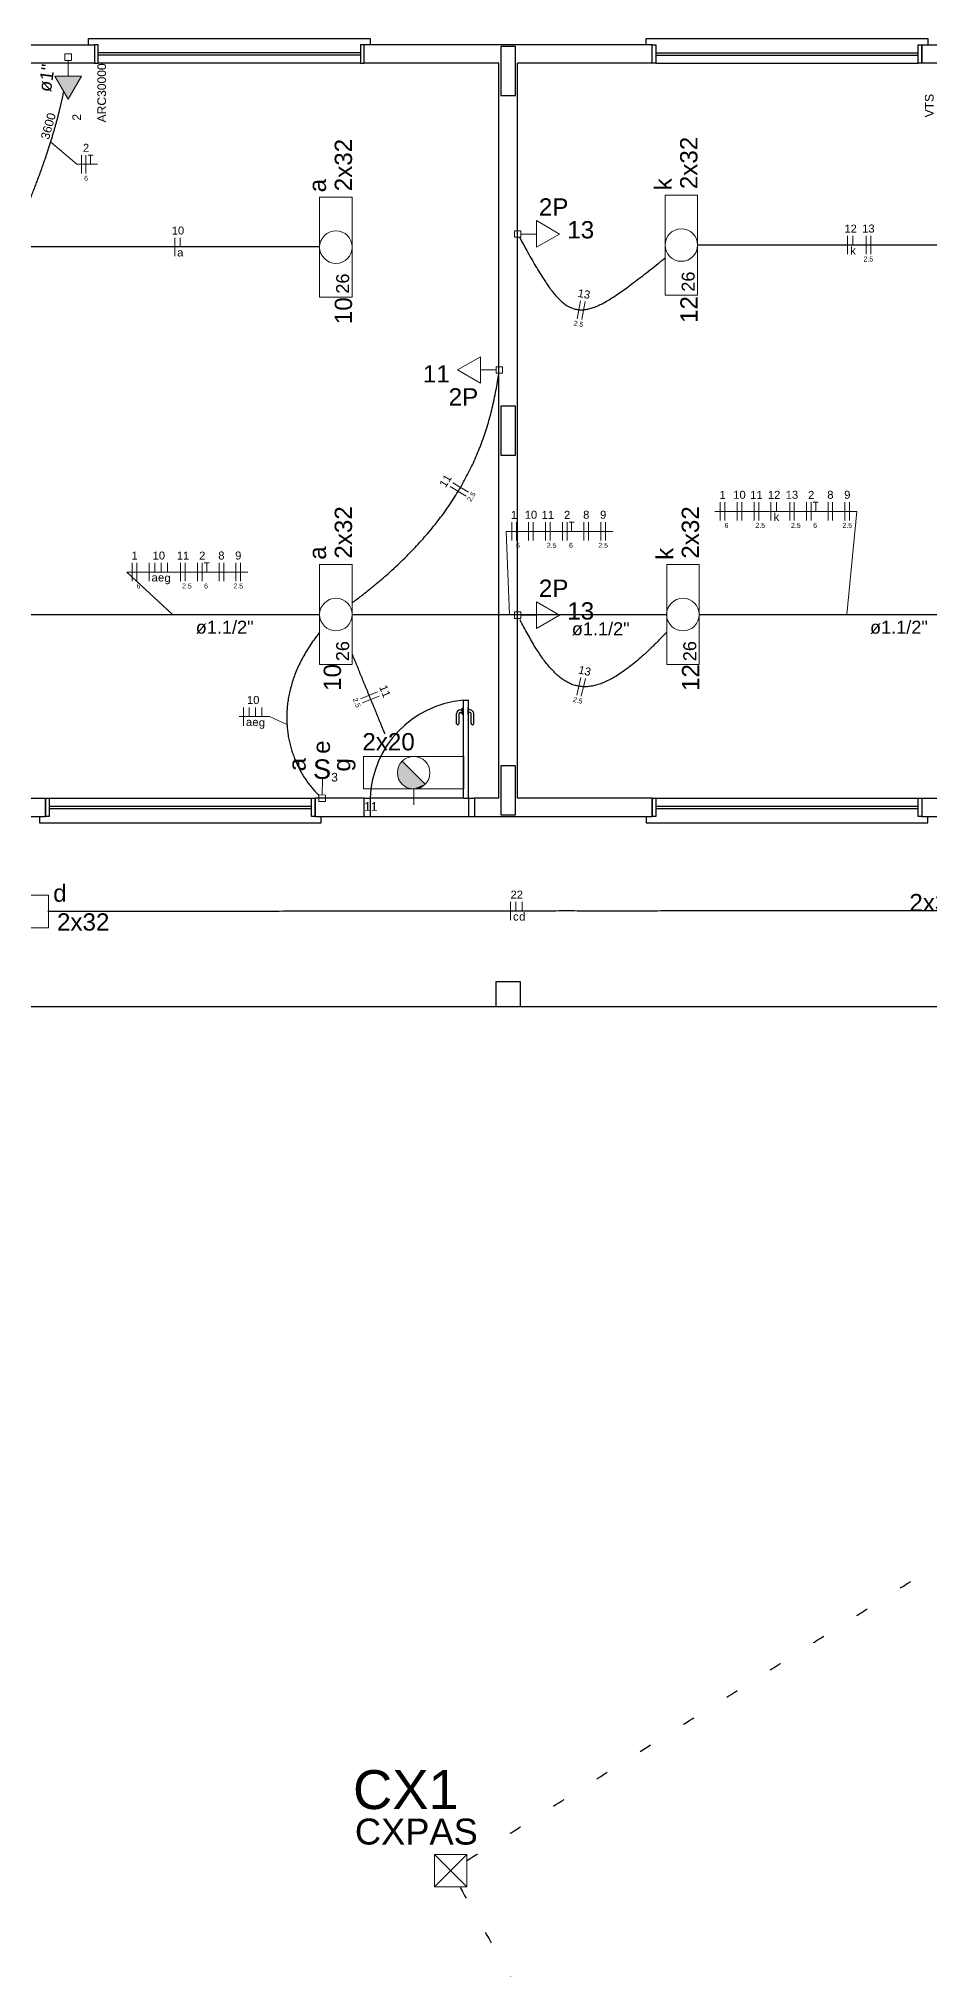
# Model space of a CAD drawing. Extents: x 175 to 700, y 53 to 250.
# Drawn here: x 355.29 to 362.56, y 201.4 to 217.16 of the extents above; entities that cross this region are included whole.
import ezdxf

# ---------------------------------------------------------------- set-up
doc = ezdxf.new("R2010")
doc.units = 0
doc.header["$LTSCALE"] = 2
doc.linetypes.add('DOT2', pattern=[3.175, 0, -3.175])
for name, color, linetype in [('A-PAREDE', 5, 'CONTINUOUS'), ('A-PISOS-NIVEL', 1, 'CONTINUOUS'), ('A-PORTA', 3, 'CONTINUOUS'), ('A-SOLEIRA', 1, 'CONTINUOUS'), ('AR-ESQ', 2, 'CONTINUOUS')]:
    doc.layers.add(name, color=color, linetype=linetype)
for name, color, linetype, lineweight in [('EL-Condutos', 4, 'CONTINUOUS', 30), ('EL-Fios', 9, 'CONTINUOUS', 20), ('EL-Textos condutos', 7, 'CONTINUOUS', 20), ('EL-Textos fios', 7, 'CONTINUOUS', 20), ('EL-Textos pontos', 5, 'CONTINUOUS', 20), ('P-SIMBOL', 5, 'CONTINUOUS', 20)]:
    doc.layers.add(name, color=color, linetype=linetype, lineweight=lineweight)
doc.styles.add('Arial', font='arial.ttf')

msp = doc.modelspace()

# ---------------------------------------------------------------- hatches: boundary and pattern name
at = {"layer": 'P-SIMBOL', "linetype": 'Continuous'}
for points in [[(355.425, 216.854), (355.534, 216.666), (355.642, 216.854)], [(358.258, 211.262), (358.249, 211.25), (358.244, 211.246), (358.241, 211.241), (358.235, 211.229), (358.232, 211.224), (358.23, 211.221), (358.229, 211.217), (358.228, 211.213), (358.225, 211.206), (358.225, 211.202), (358.223, 211.197), (358.222, 211.19), (358.221, 211.183), (358.22, 211.178), (358.22, 211.173), (358.22, 211.167), (358.22, 211.159), (358.221, 211.155), (358.221, 211.149), (358.222, 211.146), (358.222, 211.143), (358.223, 211.139), (358.224, 211.137), (358.225, 211.133), (358.226, 211.13), (358.227, 211.127), (358.228, 211.125), (358.228, 211.124), (358.229, 211.12), (358.23, 211.116), (358.231, 211.115), (358.232, 211.112), (358.233, 211.11), (358.234, 211.109), (358.235, 211.106), (358.238, 211.103), (358.24, 211.099), (358.241, 211.097), (358.243, 211.095), (358.244, 211.092), (358.245, 211.09), (358.248, 211.088), (358.249, 211.085), (358.252, 211.083), (358.255, 211.079), (358.258, 211.076), (358.26, 211.074), (358.262, 211.072), (358.266, 211.068), (358.269, 211.067), (358.271, 211.064), (358.274, 211.063), (358.276, 211.062), (358.279, 211.059), (358.281, 211.057), (358.286, 211.055), (358.288, 211.053), (358.291, 211.052), (358.294, 211.05), (358.295, 211.05), (358.297, 211.049), (358.298, 211.048), (358.305, 211.046), (358.308, 211.044), (358.31, 211.043), (358.312, 211.043), (358.313, 211.042), (358.315, 211.042), (358.317, 211.041), (358.318, 211.041), (358.321, 211.041), (358.324, 211.04), (358.328, 211.039), (358.33, 211.039), (358.333, 211.038), (358.352, 211.036)], [(358.445, 211.075), (358.258, 211.262), (358.352, 211.036)], [(358.445, 211.075), (358.441, 211.07), (358.437, 211.067), (358.431, 211.063), (358.424, 211.058), (358.422, 211.056), (358.419, 211.055), (358.417, 211.053), (358.414, 211.052), (358.406, 211.048), (358.402, 211.047), (358.395, 211.043), (358.39, 211.042), (358.385, 211.041), (358.376, 211.039), (358.372, 211.038), (358.368, 211.037), (358.352, 211.036)]]:
    msp.add_hatch(color=256, dxfattribs=at).paths.add_polyline_path(points)

# ---------------------------------------------------------------- linework, layer by layer
at = {"layer": 'A-PAREDE', "color": 251}
for p, q in [((360.298, 217.11), (357.948, 217.11)), ((357.948, 216.96), (357.948, 217.11)), ((360.298, 216.96), (360.298, 217.11)), ((359.048, 210.96), (359.048, 216.96)), ((359.198, 210.96), (359.198, 216.96)), ((360.298, 216.96), (359.198, 216.96)), ((354.348, 210.96), (355.348, 210.96)), ((355.348, 210.96), (355.348, 210.81)), ((357.548, 210.81), (357.548, 210.96)), ((359.048, 210.96), (358.842, 210.96)), ((358.848, 210.96), (358.848, 210.81)), ((359.048, 210.96), (358.848, 210.96)), ((360.298, 210.96), (359.198, 210.96)), ((360.298, 210.96), (360.298, 210.81)), ((362.498, 210.96), (363.498, 210.96)), ((362.498, 210.96), (362.498, 210.81)), ((354.348, 210.81), (355.348, 210.81)), ((358.842, 210.81), (360.298, 210.81)), ((362.498, 210.81), (363.498, 210.81))]:
    msp.add_line(p, q, dxfattribs=at)
for points in [[(355.748, 217.11), (355.748, 216.96), (354.348, 216.96), (354.348, 217.11)], [(359.063, 216.695), (359.183, 216.695), (359.183, 217.095), (359.063, 217.095)], [(363.898, 217.11), (363.898, 216.96), (362.498, 216.96), (362.498, 217.11)], [(359.063, 213.76), (359.183, 213.76), (359.183, 214.16), (359.063, 214.16)], [(359.063, 210.825), (359.183, 210.825), (359.183, 211.225), (359.063, 211.225)], [(357.948, 210.96), (357.548, 210.96), (357.548, 210.81), (357.948, 210.81)], [(359.223, 209.46), (359.023, 209.46), (359.023, 209.26), (359.223, 209.26)]]:
    msp.add_lwpolyline(points, close=True, dxfattribs=at)
msp.add_lwpolyline([(359.048, 210.96), (359.048, 210.96), (359.048, 216.96), (357.948, 216.96)], dxfattribs=at)
at = {"layer": 'A-PISOS-NIVEL', "color": 251}
msp.add_line((344.513, 209.26), (369.748, 209.26), dxfattribs=at)
at = {"layer": 'A-PORTA', "color": 251}
for p, q in [((358.732, 211.68), (358.747, 211.68)), ((358.732, 211.66), (358.747, 211.66)), ((358.747, 211.645), (358.747, 211.695)), ((358.747, 211.695), (358.752, 211.695)), ((358.797, 211.695), (358.792, 211.695)), ((358.797, 211.645), (358.797, 211.695)), ((358.812, 211.68), (358.797, 211.68)), ((358.812, 211.66), (358.797, 211.66)), ((358.702, 211.57), (358.702, 211.65)), ((358.722, 211.57), (358.722, 211.65)), ((358.747, 211.645), (358.752, 211.645)), ((358.797, 211.645), (358.792, 211.645)), ((358.822, 211.57), (358.822, 211.65)), ((358.842, 211.57), (358.842, 211.65))]:
    msp.add_line(p, q, dxfattribs=at)
for centre, radius, start, end in [((358.827, 210.933), 0.83, 94.7788, 178.1499), ((358.732, 211.65), 0.03, 90, 180), ((358.732, 211.65), 0.01, 90, 180), ((358.812, 211.65), 0.03, 0, 90), ((358.812, 211.65), 0.01, 0, 90), ((358.712, 211.57), 0.01, 180, 0), ((358.832, 211.57), 0.01, 180, 0)]:
    msp.add_arc(centre, radius, start, end, dxfattribs=at)
at = {"layer": 'A-SOLEIRA', "color": 251}
for p, q in [((358.758, 210.96), (357.998, 210.96)), ((357.998, 210.81), (358.798, 210.81))]:
    msp.add_line(p, q, dxfattribs=at)
at = {"layer": 'AR-ESQ', "color": 251}
for p, q in [((357.918, 217.045), (355.778, 217.045)), ((357.918, 217.025), (355.778, 217.025)), ((360.328, 217.045), (362.468, 217.045)), ((360.328, 217.025), (362.468, 217.025)), ((357.918, 216.96), (355.778, 216.96)), ((360.328, 216.96), (362.468, 216.96)), ((358.758, 210.96), (358.758, 211.76)), ((358.758, 211.76), (358.798, 211.76)), ((358.798, 210.96), (358.798, 211.76)), ((355.378, 210.96), (357.518, 210.96)), ((355.378, 210.895), (357.518, 210.895)), ((355.378, 210.875), (357.518, 210.875)), ((357.948, 210.96), (357.998, 210.96)), ((357.998, 210.96), (357.998, 210.81)), ((358.758, 210.96), (358.798, 210.96)), ((358.798, 210.96), (358.798, 210.81)), ((358.798, 210.96), (358.848, 210.96)), ((360.328, 210.96), (362.468, 210.96)), ((360.328, 210.895), (362.468, 210.895)), ((360.328, 210.875), (362.468, 210.875)), ((357.948, 210.81), (357.998, 210.81)), ((358.798, 210.81), (358.848, 210.81))]:
    msp.add_line(p, q, dxfattribs=at)
for points in [[(355.698, 217.11), (355.698, 217.16), (357.998, 217.16), (357.998, 217.11)], [(360.248, 217.11), (360.248, 217.16), (362.548, 217.16), (362.548, 217.11)], [(355.298, 210.81), (355.298, 210.76), (357.598, 210.76), (357.598, 210.81)], [(360.248, 210.81), (360.248, 210.76), (362.548, 210.76), (362.548, 210.81)]]:
    msp.add_lwpolyline(points, dxfattribs=at)
for points in [[(355.778, 217.11), (355.748, 217.11), (355.748, 216.96), (355.778, 216.96)], [(357.948, 217.11), (357.918, 217.11), (357.918, 216.96), (357.948, 216.96)], [(360.298, 217.11), (360.328, 217.11), (360.328, 216.96), (360.298, 216.96)], [(362.468, 217.11), (362.498, 217.11), (362.498, 216.96), (362.468, 216.96)], [(355.348, 210.96), (355.378, 210.96), (355.378, 210.81), (355.348, 210.81)], [(357.518, 210.96), (357.548, 210.96), (357.548, 210.81), (357.518, 210.81)], [(360.298, 210.96), (360.328, 210.96), (360.328, 210.81), (360.298, 210.81)], [(362.468, 210.96), (362.498, 210.96), (362.498, 210.81), (362.468, 210.81)]]:
    msp.add_lwpolyline(points, close=True, dxfattribs=at)
at = {"layer": 'EL-Condutos', "linetype": 'Continuous'}
for points in [[(355.183, 215.755), (355.202, 215.798), (355.219, 215.841), (355.236, 215.883), (355.252, 215.925), (355.268, 215.965), (355.283, 216.005), (355.298, 216.044), (355.312, 216.082), (355.325, 216.12), (355.338, 216.157), (355.351, 216.193), (355.362, 216.228), (355.374, 216.262), (355.384, 216.296), (355.395, 216.329), (355.404, 216.361), (355.414, 216.393), (355.423, 216.423), (355.431, 216.453), (355.439, 216.482), (355.447, 216.51), (355.454, 216.538), (355.46, 216.565), (355.467, 216.59), (355.473, 216.616), (355.478, 216.64), (355.484, 216.664), (355.489, 216.687), (355.493, 216.709), (355.497, 216.73)], [(357.584, 215.459), (357.472, 215.459), (357.366, 215.459), (357.267, 215.459), (357.173, 215.459), (357.085, 215.459), (357.001, 215.459), (356.922, 215.459), (356.846, 215.459), (356.774, 215.459), (356.705, 215.459), (356.638, 215.459), (356.573, 215.459), (356.509, 215.459), (356.447, 215.459), (356.384, 215.459), (356.322, 215.459), (356.26, 215.459), (356.196, 215.459), (356.131, 215.459), (356.064, 215.459), (355.995, 215.459), (355.923, 215.459), (355.847, 215.459), (355.768, 215.459), (355.684, 215.459), (355.596, 215.459), (355.502, 215.459), (355.402, 215.459), (355.297, 215.459), (355.184, 215.459)], [(359.215, 215.539), (359.256, 215.465), (359.294, 215.396), (359.33, 215.332), (359.365, 215.273), (359.398, 215.22), (359.429, 215.171), (359.46, 215.127), (359.489, 215.088), (359.518, 215.054), (359.547, 215.025), (359.575, 215), (359.604, 214.98), (359.633, 214.965), (359.662, 214.954), (359.692, 214.948), (359.724, 214.947), (359.756, 214.949), (359.79, 214.957), (359.826, 214.968), (359.864, 214.984), (359.904, 215.004), (359.947, 215.029), (359.992, 215.057), (360.04, 215.09), (360.092, 215.127), (360.146, 215.168), (360.205, 215.212), (360.267, 215.261), (360.334, 215.314), (360.405, 215.37)], [(363.074, 215.475), (362.962, 215.475), (362.856, 215.475), (362.756, 215.475), (362.662, 215.475), (362.574, 215.475), (362.49, 215.475), (362.41, 215.475), (362.335, 215.475), (362.262, 215.475), (362.193, 215.475), (362.126, 215.475), (362.061, 215.475), (361.997, 215.475), (361.934, 215.475), (361.872, 215.475), (361.81, 215.475), (361.747, 215.475), (361.683, 215.475), (361.618, 215.475), (361.551, 215.475), (361.482, 215.475), (361.409, 215.475), (361.334, 215.475), (361.254, 215.475), (361.17, 215.475), (361.082, 215.475), (360.988, 215.475), (360.888, 215.475), (360.782, 215.475), (360.67, 215.475)], [(357.85, 212.555), (357.923, 212.61), (357.993, 212.666), (358.061, 212.722), (358.127, 212.778), (358.189, 212.834), (358.25, 212.891), (358.307, 212.948), (358.363, 213.005), (358.416, 213.063), (358.467, 213.121), (358.515, 213.179), (358.561, 213.238), (358.605, 213.297), (358.647, 213.357), (358.686, 213.418), (358.724, 213.479), (358.759, 213.541), (358.792, 213.603), (358.824, 213.666), (358.853, 213.73), (358.88, 213.794), (358.906, 213.859), (358.929, 213.925), (358.951, 213.992), (358.971, 214.06), (358.989, 214.129), (359.005, 214.198), (359.02, 214.269), (359.033, 214.34), (359.045, 214.413)], [(355.184, 212.459), (355.297, 212.459), (355.402, 212.459), (355.502, 212.459), (355.596, 212.459), (355.684, 212.459), (355.768, 212.459), (355.847, 212.459), (355.923, 212.459), (355.995, 212.459), (356.064, 212.459), (356.131, 212.459), (356.196, 212.459), (356.26, 212.459), (356.322, 212.459), (356.384, 212.459), (356.447, 212.459), (356.509, 212.459), (356.573, 212.459), (356.638, 212.459), (356.705, 212.459), (356.774, 212.459), (356.846, 212.459), (356.922, 212.459), (357.001, 212.459), (357.085, 212.459), (357.173, 212.459), (357.267, 212.459), (357.366, 212.459), (357.472, 212.459), (357.584, 212.459)], [(357.85, 212.459), (357.97, 212.459), (358.082, 212.459), (358.189, 212.459), (358.289, 212.459), (358.383, 212.459), (358.473, 212.459), (358.558, 212.459), (358.639, 212.459), (358.716, 212.459), (358.79, 212.459), (358.862, 212.459), (358.932, 212.459), (359, 212.459), (359.067, 212.459), (359.134, 212.459), (359.2, 212.459), (359.267, 212.459), (359.335, 212.459), (359.405, 212.459), (359.477, 212.459), (359.551, 212.459), (359.628, 212.459), (359.709, 212.459), (359.794, 212.459), (359.884, 212.459), (359.978, 212.459), (360.078, 212.459), (360.185, 212.459), (360.297, 212.459), (360.417, 212.459)], [(360.683, 212.459), (360.795, 212.459), (360.901, 212.459), (361.001, 212.459), (361.095, 212.459), (361.183, 212.459), (361.267, 212.459), (361.347, 212.459), (361.422, 212.459), (361.495, 212.459), (361.564, 212.459), (361.631, 212.459), (361.696, 212.459), (361.76, 212.459), (361.823, 212.459), (361.885, 212.459), (361.947, 212.459), (362.01, 212.459), (362.074, 212.459), (362.139, 212.459), (362.206, 212.459), (362.275, 212.459), (362.348, 212.459), (362.423, 212.459), (362.503, 212.459), (362.587, 212.459), (362.675, 212.459), (362.769, 212.459), (362.869, 212.459), (362.975, 212.459), (363.087, 212.459)], [(357.585, 212.314), (357.546, 212.263), (357.51, 212.212), (357.478, 212.161), (357.448, 212.11), (357.422, 212.059), (357.399, 212.009), (357.379, 211.958), (357.362, 211.908), (357.348, 211.858), (357.336, 211.808), (357.327, 211.759), (357.321, 211.71), (357.318, 211.662), (357.317, 211.614), (357.318, 211.567), (357.322, 211.521), (357.327, 211.476), (357.336, 211.431), (357.346, 211.387), (357.358, 211.345), (357.373, 211.303), (357.389, 211.262), (357.407, 211.223), (357.427, 211.185), (357.448, 211.147), (357.472, 211.112), (357.496, 211.077), (357.523, 211.045), (357.55, 211.013), (357.579, 210.983)], [(360.417, 212.315), (360.353, 212.249), (360.292, 212.189), (360.234, 212.134), (360.178, 212.085), (360.124, 212.041), (360.073, 212.003), (360.024, 211.969), (359.977, 211.94), (359.932, 211.917), (359.888, 211.898), (359.847, 211.884), (359.807, 211.875), (359.768, 211.87), (359.731, 211.87), (359.695, 211.875), (359.66, 211.883), (359.626, 211.896), (359.593, 211.914), (359.56, 211.935), (359.528, 211.96), (359.497, 211.99), (359.466, 212.023), (359.436, 212.06), (359.405, 212.1), (359.375, 212.145), (359.344, 212.192), (359.314, 212.244), (359.283, 212.298), (359.251, 212.356), (359.22, 212.417)], [(357.85, 212.135), (357.859, 212.112), (357.869, 212.088), (357.879, 212.065), (357.888, 212.042), (357.898, 212.019), (357.907, 211.996), (357.916, 211.973), (357.926, 211.95), (357.935, 211.927), (357.944, 211.905), (357.953, 211.882), (357.962, 211.86), (357.972, 211.838), (357.981, 211.815), (357.99, 211.794), (357.998, 211.772), (358.007, 211.75), (358.016, 211.729), (358.025, 211.707), (358.034, 211.686), (358.042, 211.665), (358.051, 211.644), (358.059, 211.624), (358.067, 211.603), (358.076, 211.583), (358.084, 211.563), (358.092, 211.543), (358.1, 211.523), (358.108, 211.504), (358.116, 211.484)], [(362.878, 210.042), (362.526, 210.041), (362.195, 210.041), (361.883, 210.041), (361.59, 210.041), (361.313, 210.04), (361.051, 210.04), (360.803, 210.04), (360.566, 210.04), (360.34, 210.039), (360.124, 210.039), (359.914, 210.039), (359.711, 210.039), (359.512, 210.039), (359.316, 210.038), (359.122, 210.038), (358.928, 210.038), (358.732, 210.038), (358.533, 210.038), (358.33, 210.037), (358.121, 210.037), (357.904, 210.037), (357.678, 210.037), (357.442, 210.037), (357.193, 210.036), (356.931, 210.036), (356.654, 210.036), (356.361, 210.036), (356.049, 210.035), (355.718, 210.035), (355.366, 210.035)]]:
    msp.add_spline(points, degree=3, dxfattribs=at)
at = {"layer": 'EL-Condutos', "linetype": 'DOT2', "ltscale": 0.05}
for points in [[(358.787, 202.289), (359.198, 202.548), (359.584, 202.79), (359.946, 203.018), (360.286, 203.232), (360.605, 203.433), (360.906, 203.622), (361.191, 203.801), (361.461, 203.97), (361.717, 204.132), (361.963, 204.286), (362.199, 204.435), (362.428, 204.579), (362.651, 204.719), (362.87, 204.857), (363.088, 204.993), (363.305, 205.13), (363.523, 205.267), (363.745, 205.407), (363.972, 205.55), (364.207, 205.697), (364.45, 205.85), (364.704, 206.01), (364.97, 206.177), (365.251, 206.354), (365.548, 206.54), (365.863, 206.739), (366.198, 206.949), (366.554, 207.173), (366.934, 207.412), (367.339, 207.667)], [(358.731, 202.069), (359.021, 201.551), (359.293, 201.065), (359.547, 200.611), (359.786, 200.184), (360.01, 199.783), (360.221, 199.406), (360.42, 199.05), (360.609, 198.713), (360.788, 198.392), (360.96, 198.085), (361.125, 197.79), (361.285, 197.503), (361.442, 197.224), (361.595, 196.949), (361.748, 196.677), (361.901, 196.404), (362.055, 196.128), (362.212, 195.847), (362.373, 195.559), (362.54, 195.261), (362.714, 194.951), (362.895, 194.626), (363.087, 194.284), (363.289, 193.923), (363.503, 193.54), (363.731, 193.133), (363.973, 192.699), (364.232, 192.237), (364.508, 191.743), (364.803, 191.216)]]:
    msp.add_spline(points, degree=3, dxfattribs=at)
at = {"layer": 'EL-Fios'}
for p, q in [((355.641, 216.059), (355.641, 216.209)), ((355.678, 216.059), (355.678, 216.209)), ((355.696, 216.209), (355.736, 216.209)), ((355.716, 216.134), (355.716, 216.209)), ((356.403, 215.384), (356.403, 215.534)), ((356.448, 215.459), (356.448, 215.534)), ((361.891, 215.4), (361.891, 215.55)), ((361.936, 215.475), (361.936, 215.55)), ((362.043, 215.4), (362.043, 215.55)), ((362.081, 215.4), (362.081, 215.55)), ((359.686, 214.873), (359.713, 215.02)), ((359.723, 214.866), (359.75, 215.014)), ((358.779, 213.425), (358.651, 213.503)), ((358.799, 213.457), (358.671, 213.535)), ((360.853, 213.226), (360.853, 213.376)), ((360.891, 213.226), (360.891, 213.376)), ((360.991, 213.226), (360.991, 213.376)), ((361.029, 213.226), (361.029, 213.376)), ((361.129, 213.226), (361.129, 213.376)), ((361.167, 213.226), (361.167, 213.376)), ((361.267, 213.226), (361.267, 213.376)), ((361.312, 213.301), (361.312, 213.376)), ((361.42, 213.226), (361.42, 213.376)), ((361.457, 213.226), (361.457, 213.376)), ((361.557, 213.226), (361.557, 213.376)), ((361.595, 213.226), (361.595, 213.376)), ((361.612, 213.376), (361.652, 213.376)), ((361.632, 213.301), (361.632, 213.376)), ((361.733, 213.226), (361.733, 213.376)), ((361.77, 213.226), (361.77, 213.376)), ((361.871, 213.226), (361.871, 213.376)), ((361.908, 213.226), (361.908, 213.376)), ((359.152, 213.063), (359.152, 213.213)), ((359.19, 213.063), (359.19, 213.213)), ((359.29, 213.063), (359.29, 213.213)), ((359.328, 213.063), (359.328, 213.213)), ((359.428, 213.063), (359.428, 213.213)), ((359.466, 213.063), (359.466, 213.213)), ((359.566, 213.063), (359.566, 213.213)), ((359.603, 213.063), (359.603, 213.213)), ((359.621, 213.213), (359.661, 213.213)), ((359.641, 213.138), (359.641, 213.213)), ((359.741, 213.063), (359.741, 213.213)), ((359.779, 213.063), (359.779, 213.213)), ((359.879, 213.063), (359.879, 213.213)), ((359.917, 213.063), (359.917, 213.213)), ((356.056, 212.731), (356.056, 212.881)), ((356.094, 212.731), (356.094, 212.881)), ((356.194, 212.731), (356.194, 212.881)), ((356.239, 212.806), (356.239, 212.881)), ((356.291, 212.806), (356.291, 212.881)), ((356.343, 212.806), (356.343, 212.881)), ((356.451, 212.731), (356.451, 212.881)), ((356.489, 212.731), (356.489, 212.881)), ((356.589, 212.731), (356.589, 212.881)), ((356.627, 212.731), (356.627, 212.881)), ((356.644, 212.881), (356.684, 212.881)), ((356.664, 212.806), (356.664, 212.881)), ((356.764, 212.731), (356.764, 212.881)), ((356.802, 212.731), (356.802, 212.881)), ((356.902, 212.731), (356.902, 212.881)), ((356.94, 212.731), (356.94, 212.881)), ((357.918, 211.771), (358.056, 211.828)), ((359.682, 211.8), (359.716, 211.946)), ((359.718, 211.792), (359.753, 211.938)), ((356.964, 211.551), (356.964, 211.701)), ((357.009, 211.626), (357.009, 211.701)), ((357.061, 211.626), (357.061, 211.701)), ((357.114, 211.626), (357.114, 211.701)), ((357.932, 211.737), (358.071, 211.794)), ((359.141, 209.963), (359.141, 210.113)), ((359.186, 210.038), (359.186, 210.113)), ((359.238, 210.038), (359.238, 210.113))]:
    msp.add_line(p, q, dxfattribs=at)
at = {"layer": 'EL-Textos fios'}
for p, q in [((355.391, 216.316), (355.603, 216.134)), ((355.603, 216.134), (355.773, 216.134)), ((361.968, 213.301), (360.809, 213.301)), ((361.885, 212.459), (361.968, 213.301)), ((359.134, 212.459), (359.108, 213.138)), ((359.108, 213.138), (359.976, 213.138)), ((356.384, 212.459), (356.012, 212.806)), ((356.012, 212.806), (356.999, 212.806)), ((357.177, 211.626), (356.927, 211.626)), ((357.318, 211.562), (357.177, 211.626))]:
    msp.add_line(p, q, dxfattribs=at)
at = {"layer": 'P-SIMBOL'}
for p, q in [((355.507, 217.035), (355.56, 217.035)), ((355.507, 216.982), (355.507, 217.035)), ((355.56, 217.035), (355.56, 216.982)), ((355.56, 216.982), (355.507, 216.982)), ((355.534, 216.854), (355.534, 216.982)), ((355.425, 216.854), (355.642, 216.854)), ((355.534, 216.666), (355.425, 216.854)), ((355.642, 216.854), (355.534, 216.666)), ((357.585, 215.05), (357.585, 215.867)), ((357.585, 215.867), (357.85, 215.867)), ((357.85, 215.05), (357.85, 215.867)), ((360.404, 215.067), (360.404, 215.883)), ((360.404, 215.883), (360.669, 215.883)), ((360.669, 215.067), (360.669, 215.883)), ((359.355, 215.674), (359.543, 215.565)), ((359.355, 215.457), (359.355, 215.674)), ((359.174, 215.539), (359.174, 215.592)), ((359.174, 215.592), (359.227, 215.592)), ((359.227, 215.539), (359.174, 215.539)), ((359.227, 215.592), (359.227, 215.539)), ((359.355, 215.565), (359.227, 215.565)), ((359.543, 215.565), (359.355, 215.457)), ((357.585, 215.05), (357.85, 215.05)), ((360.404, 215.067), (360.669, 215.067)), ((358.709, 214.455), (358.896, 214.563)), ((358.896, 214.563), (358.896, 214.347)), ((358.896, 214.347), (358.709, 214.455)), ((358.896, 214.455), (359.024, 214.455)), ((359.024, 214.428), (359.024, 214.481)), ((359.024, 214.481), (359.077, 214.481)), ((359.077, 214.428), (359.024, 214.428)), ((359.077, 214.481), (359.077, 214.428)), ((357.585, 212.051), (357.585, 212.867)), ((357.585, 212.867), (357.85, 212.867)), ((357.85, 212.051), (357.85, 212.867)), ((360.417, 212.051), (360.417, 212.867)), ((360.417, 212.867), (360.682, 212.867)), ((360.682, 212.051), (360.682, 212.867)), ((359.174, 212.427), (359.174, 212.48)), ((359.174, 212.48), (359.227, 212.48)), ((359.227, 212.48), (359.227, 212.427)), ((359.355, 212.454), (359.227, 212.454)), ((359.355, 212.562), (359.543, 212.454)), ((359.355, 212.345), (359.355, 212.562)), ((359.543, 212.454), (359.355, 212.345)), ((359.227, 212.427), (359.174, 212.427)), ((357.585, 212.051), (357.85, 212.051)), ((360.417, 212.051), (360.682, 212.051)), ((357.944, 211.036), (357.944, 211.301)), ((358.76, 211.301), (357.944, 211.301)), ((358.445, 211.075), (358.258, 211.262)), ((358.76, 211.036), (358.76, 211.301)), ((357.607, 211.114), (357.605, 210.986)), ((358.76, 211.036), (357.944, 211.036)), ((358.352, 210.907), (358.352, 211.036)), ((357.579, 210.986), (357.632, 210.985)), ((357.579, 210.933), (357.579, 210.986)), ((357.632, 210.932), (357.579, 210.933)), ((357.632, 210.985), (357.632, 210.932)), ((354.556, 210.167), (355.372, 210.167)), ((355.372, 210.167), (355.372, 209.902)), ((354.556, 209.902), (355.372, 209.902)), ((358.522, 202.338), (358.787, 202.338)), ((358.522, 202.338), (358.522, 202.073)), ((358.522, 202.338), (358.787, 202.073)), ((358.787, 202.338), (358.522, 202.073)), ((358.787, 202.338), (358.787, 202.073)), ((358.522, 202.073), (358.787, 202.073))]:
    msp.add_line(p, q, dxfattribs=at)
for centre in [(360.536, 215.475), (357.718, 215.458), (357.718, 212.459), (360.549, 212.459), (358.352, 211.168)]:
    msp.add_circle(centre, 0.133, dxfattribs=at)

# ---------------------------------------------------------------- texts
at = {"layer": 'EL-Textos condutos', "insert": (355.411, 216.831), "char_height": 0.1059, "width": 0.38124, "attachment_point": 8, "rotation": 82.0132, "line_spacing_factor": 0.798, "style": 'Arial'}
msp.add_mtext('ø1"', dxfattribs=at)
at = {"layer": 'EL-Textos condutos', "char_height": 0.1059, "width": 0.88956, "attachment_point": 8, "line_spacing_factor": 0.798, "style": 'Arial'}
for insert in [(356.81, 212.3), (359.878, 212.287), (362.311, 212.3)]:
    msp.add_mtext('ø1.1/2"', dxfattribs=dict(at, insert=insert))
at = {"layer": 'EL-Textos fios', "attachment_point": 8, "line_spacing_factor": 0.798, "style": 'Arial'}
for s, insert, char_height, width in [('2', (355.679, 216.236), 0.0653, 0.07837), ('6', (355.679, 215.999), 0.0406, 0.04871), ('10', (356.429, 215.56), 0.0653, 0.15673), ('12', (361.917, 215.576), 0.0653, 0.15673), ('13', (362.062, 215.576), 0.0653, 0.15673), ('k', (361.936, 215.397), 0.0653, 0.07837), ('a', (356.448, 215.381), 0.0653, 0.07837), ('2.5', (362.062, 215.34), 0.0406, 0.14614), ('1', (360.872, 213.403), 0.0653, 0.07837), ('10', (361.01, 213.403), 0.0653, 0.15673), ('11', (361.148, 213.403), 0.0653, 0.15673), ('12', (361.293, 213.403), 0.0653, 0.15673), ('13', (361.438, 213.403), 0.0653, 0.15673), ('2', (361.595, 213.403), 0.0653, 0.07837), ('8', (361.752, 213.403), 0.0653, 0.07837), ('9', (361.89, 213.403), 0.0653, 0.07837), ('1', (359.171, 213.24), 0.0653, 0.07837), ('10', (359.309, 213.24), 0.0653, 0.15673), ('11', (359.447, 213.24), 0.0653, 0.15673), ('2', (359.604, 213.24), 0.0653, 0.07837), ('8', (359.76, 213.24), 0.0653, 0.07837), ('9', (359.898, 213.24), 0.0653, 0.07837), ('k', (361.312, 213.223), 0.0653, 0.07837), ('6', (360.904, 213.166), 0.0406, 0.04871), ('2.5', (361.179, 213.166), 0.0406, 0.14614), ('2.5', (361.47, 213.166), 0.0406, 0.14614), ('6', (361.627, 213.166), 0.0406, 0.04871), ('2.5', (361.89, 213.166), 0.0406, 0.14614), ('1', (356.075, 212.907), 0.0653, 0.07837), ('10', (356.273, 212.907), 0.0653, 0.15673), ('11', (356.47, 212.907), 0.0653, 0.15673), ('2', (356.627, 212.907), 0.0653, 0.07837), ('8', (356.783, 212.907), 0.0653, 0.07837), ('9', (356.921, 212.907), 0.0653, 0.07837), ('6', (359.203, 213.003), 0.0406, 0.04871), ('2.5', (359.478, 213.003), 0.0406, 0.14614), ('6', (359.635, 213.003), 0.0406, 0.04871), ('2.5', (359.898, 213.003), 0.0406, 0.14614), ('a', (356.239, 212.728), 0.0653, 0.07837), ('e', (356.291, 212.728), 0.0653, 0.07837), ('g', (356.344, 212.706), 0.0653, 0.07837), ('6', (356.107, 212.671), 0.0406, 0.04871), ('2.5', (356.502, 212.671), 0.0406, 0.14614), ('6', (356.658, 212.671), 0.0406, 0.04871), ('2.5', (356.921, 212.671), 0.0406, 0.14614), ('10', (357.043, 211.728), 0.0653, 0.15673), ('a', (357.009, 211.548), 0.0653, 0.07837), ('e', (357.061, 211.548), 0.0653, 0.07837), ('g', (357.114, 211.526), 0.0653, 0.07837), ('22', (359.193, 210.14), 0.0653, 0.15673), ('c', (359.186, 209.96), 0.0653, 0.07837), ('d', (359.238, 209.96), 0.0653, 0.07837)]:
    msp.add_mtext(s, dxfattribs=dict(at, insert=insert, char_height=char_height, width=width))
for s, insert, char_height, width, rotation in [('13', (359.736, 215.043), 0.0653, 0.15673, 349.6246), ('2.5', (359.693, 214.811), 0.0406, 0.14614, 349.6246), ('11', (358.639, 213.533), 0.0653, 0.15673, 58.5047), ('2.5', (358.84, 213.41), 0.0406, 0.14614, 58.5047), ('13', (359.74, 211.967), 0.0653, 0.15673, 346.777), ('11', (358.088, 211.821), 0.0653, 0.15673, 292.2314), ('2.5', (357.869, 211.732), 0.0406, 0.14614, 292.2314), ('2.5', (359.686, 211.738), 0.0406, 0.14614, 346.777)]:
    msp.add_mtext(s, dxfattribs=dict(at, insert=insert, char_height=char_height, width=width, rotation=rotation))
at = {"layer": 'EL-Textos pontos', "line_spacing_factor": 0.798, "style": 'Arial'}
for s, insert, char_height, width, attachment_point, rotation in [('ARC30000', (355.843, 216.717), 0.0706, 0.67776, 8, 90.0002), ('VTS', (362.595, 216.613), 0.0706, 0.25416, 8, 90.0002), ('3600', (355.406, 216.436), 0.0706, 0.33888, 8, 74.3155), ('2', (355.638, 216.518), 0.0706, 0.08472, 8, 90.0002), ('2x32', (357.851, 215.914), 0.1412, 0.67776, 7, 90.0002), ('2x32', (360.669, 215.931), 0.1412, 0.67776, 7, 90.0002), ('a', (357.639, 215.905), 0.141, 0.16944, 7, 90.0002), ('k', (360.458, 215.922), 0.141, 0.16944, 7, 90.0002), ('10', (357.851, 214.829), 0.1412, 0.33888, 7, 90.0002), ('12', (360.669, 214.839), 0.1412, 0.33888, 7, 90.0002), ('2x32', (357.851, 212.915), 0.1412, 0.67776, 7, 90.0002), ('2x32', (360.682, 212.915), 0.1412, 0.67776, 7, 90.0002), ('a', (357.639, 212.906), 0.141, 0.16944, 7, 90.0002), ('k', (360.471, 212.905), 0.141, 0.16944, 7, 90.0002), ('10', (357.761, 211.836), 0.1412, 0.33888, 7, 90.0002), ('12', (360.682, 211.835), 0.1412, 0.33888, 7, 90.0002), ('e', (357.671, 211.376), 0.141, 0.16944, 8, 89.5189), ('a', (357.473, 211.234), 0.141, 0.16944, 8, 89.5189), ('g', (357.878, 211.231), 0.141, 0.16944, 8, 89.5189)]:
    msp.add_mtext(s, dxfattribs=dict(at, insert=insert, char_height=char_height, width=width, attachment_point=attachment_point, rotation=rotation))
for s, insert, char_height, width, attachment_point in [('2P', (359.494, 215.715), 0.1412, 0.33888, 8), ('13', (359.715, 215.527), 0.1412, 0.33888, 8), ('11', (358.537, 214.353), 0.1412, 0.33888, 8), ('2P', (358.758, 214.165), 0.1412, 0.33888, 8), ('2P', (359.494, 212.603), 0.1412, 0.33888, 8), ('13', (359.715, 212.416), 0.1412, 0.33888, 8), ('11', (358.057, 210.857), 0.0706, 0.16944, 9), ('d', (355.411, 210.113), 0.141, 0.16944, 7), ('2x32', (362.824, 210.035), 0.1412, 0.67776, 9), ('2x32', (355.442, 209.877), 0.1412, 0.67776, 7), ('CX1', (357.857, 202.704), 0.3177, 1.14372, 7), ('CXPAS', (358.374, 202.416), 0.2118, 1.2708, 8)]:
    msp.add_mtext(s, dxfattribs=dict(at, insert=insert, char_height=char_height, width=width, attachment_point=attachment_point))
at = {"layer": 'P-SIMBOL', "attachment_point": 7, "line_spacing_factor": 0.798, "style": 'Arial'}
for s, insert, char_height, width, rotation in [('26', (357.827, 215.078), 0.1059, 0.25416, 90.0002), ('26', (360.646, 215.094), 0.1059, 0.25416, 90.0002), ('26', (357.827, 212.078), 0.1059, 0.25416, 90.0002), ('26', (360.659, 212.078), 0.1059, 0.25416, 90.0002), ('S', (357.53, 211.116), 0.159, 0.19062, 359.5196), ('3', (357.679, 211.095), 0.0706, 0.08472, 359.5196)]:
    msp.add_mtext(s, dxfattribs=dict(at, insert=insert, char_height=char_height, width=width, rotation=rotation))
at = {"layer": 'P-SIMBOL', "insert": (358.361, 211.348), "char_height": 0.1412, "width": 0.67776, "attachment_point": 9, "line_spacing_factor": 0.798, "style": 'Arial'}
msp.add_mtext('2x20', dxfattribs=at)

doc.saveas('drawing.dxf')
